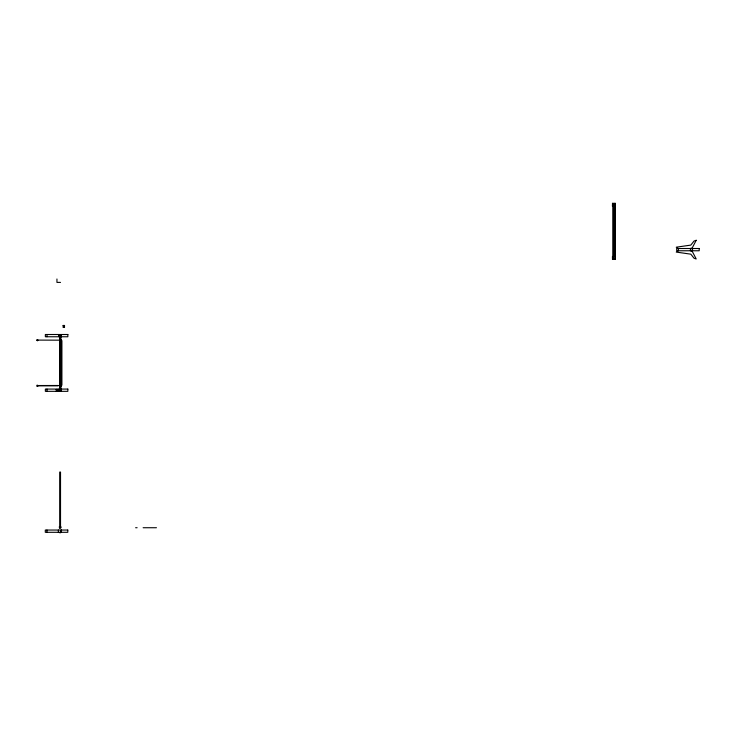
<?xml version="1.0" encoding="UTF-8"?>
<svg xmlns="http://www.w3.org/2000/svg" width="736" height="736" viewBox="0 0 736 736"><rect width="100%" height="100%" fill="white"/><g stroke="black" fill="none" stroke-linecap="round" stroke-linejoin="round"><path stroke-width="1.1" d="M60.637 340.06L60.646 340.805L60.646 339.885M61.116 340.639L61.116 339.765M61.382 340.096L61.907 340.694L61.907 385.112L61.125 385.995M61.116 385.406L61.125 385.876L61.125 385.342M60.637 385.232L60.646 386.262L60.646 385.544M61.125 385.94L61.125 385.186M36.8 340.179C38.272 337.962 38.125 342.516 36.809 340.06M612.472 206.08L612.656 203.348M612.472 256.708L612.656 259.449M612.472 259.265L615.204 259.265M60.518 282.394L56.948 282.394L56.948 278.99M64.501 325.459L63.13 325.459L63.13 327.446L64.501 327.446L64.501 325.459L64.363 327.446M63.13 325.597L64.501 325.606M59.432 335.119L60.803 335.119M59.561 335.257L60.656 335.257M59.432 335.515L60.803 335.515M59.616 336.177L60.527 336.177M60.803 336.352L59.423 336.352L59.423 334.981L60.803 334.981L60.803 390.926L59.423 390.926L59.423 389.556L60.803 389.556M59.846 337.852L60.665 337.852M60.242 340.179L37.656 340.096M37.646 385.526L58.162 385.489M37.61 385.793L58.199 385.793M59.846 387.9L60.665 387.9M56.221 389.464L57.592 389.464L57.592 391.451L56.221 391.451L56.359 389.464M59.561 390.476L60.656 390.476M59.561 390.66L60.656 390.66M59.616 390.798L59.616 335.128L59.561 390.798L60.665 390.788M60.803 526.498L60.803 527.868L59.432 527.868L59.432 526.498L59.57 527.73M59.432 527.73L60.803 527.73M135.617 527.73L137.126 527.73M143.134 527.73L156.455 527.73M60.665 531.291L60.803 532.652L59.432 532.652M59.57 532.514L60.665 532.514M36.993 386.106C39.45 386.621 36.469 383.732 36.947 386.05M692.512 248.51L692.512 250.764M692.282 248.51L692.282 250.764M615.029 203.348L615.02 259.449M614.937 206.393L614.937 256.45M613.327 203.587L613.327 259.256M613.014 206.393L613.014 256.45M61.373 530.049L61.373 532.303M61.162 334.503L61.162 336.757M61.162 389.077L61.162 391.331M61.097 530.049L61.097 532.303M60.518 334.981L60.527 390.798M60.527 527.73L60.527 472.061L59.708 472.061L59.708 527.73M59.846 335.119L59.846 390.788M59.073 334.503L59.073 336.757M59.073 389.077L59.073 391.331M58.374 530.049L58.374 532.303M47.003 334.503L47.003 336.757M47.003 389.077L47.003 391.331M46.948 530.049L46.948 532.303M60.637 339.94L60.646 340.418L60.646 339.94M60.637 385.406L60.646 385.876L60.646 385.342M696.21 240.286L692.272 247.857L690.423 248.51L690.423 250.764L692.272 251.418L696.21 258.989L694.057 258.244L690.828 254.168L676.228 252.08L678.353 250.764L678.353 248.51L676.228 247.195L690.828 245.106L694.057 241.031L696.21 240.286M615.204 203.348L612.472 203.348L612.472 206.301L615.204 206.301L615.204 203.348M615.204 203.532L612.472 203.532L615.204 203.559M699.2 248.51L676.706 248.51L676.706 250.764L699.2 250.764L699.2 248.51M615.204 256.496L612.472 256.496L612.472 259.449L615.204 259.449L615.204 256.496M67.85 334.503L45.356 334.503L45.356 336.757L67.85 336.757L67.85 334.503M61.024 334.714L59.202 334.714L59.202 336.536L61.024 336.536L61.024 334.714M67.85 389.077L45.356 389.077L45.356 391.331L67.85 391.331L67.85 389.077M61.024 389.289L59.202 389.289L59.202 391.11L61.024 391.11L61.024 389.289M67.795 530.049L45.292 530.049L45.292 532.303L67.795 532.303L67.795 530.049"/></g></svg>
